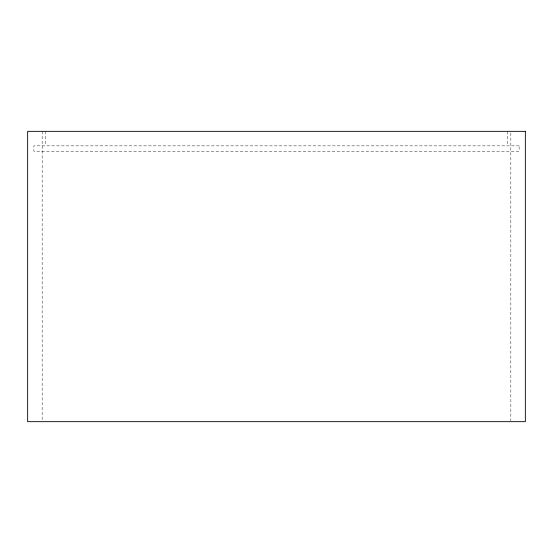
<?xml version="1.0" encoding="UTF-8"?>
<svg xmlns="http://www.w3.org/2000/svg" width="553" height="553" viewBox="0 0 553 553"><rect width="100%" height="100%" fill="white"/><g stroke="black" fill="none" stroke-linecap="round" stroke-linejoin="round"><path stroke-width="0.41" stroke-dasharray="2.77 2.07" d="M510.834 133.045L510.834 420.798M507.205 131.338L507.205 145.854M45.795 131.338L45.795 145.854M42.166 131.338L42.166 420.798M519.129 145.854L33.871 145.854L33.871 151.246L519.129 151.246L519.129 145.854"/><path stroke-width="0.83" d="M525.35 131.338L27.65 131.338L27.65 421.663L525.35 421.663L525.35 131.338"/></g></svg>
